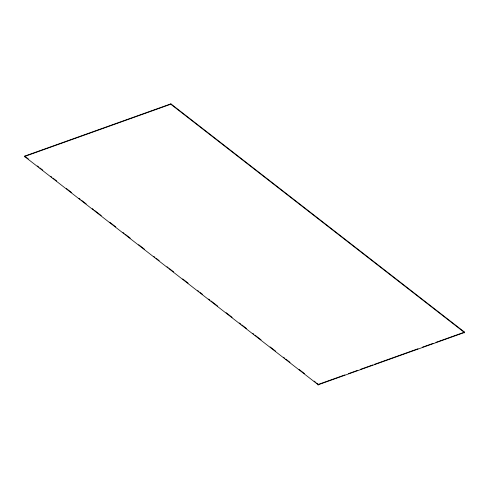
<?xml version="1.0" encoding="UTF-8"?>
<svg xmlns="http://www.w3.org/2000/svg" width="489" height="489" viewBox="0 0 489 489"><rect width="100%" height="100%" fill="white"/><g stroke="black" fill="none" stroke-linecap="round" stroke-linejoin="round"><path stroke-width="0.73" d="M24.45 156.877L24.713 156.107L170.893 103.845L464.55 332.123L464.287 332.893M170.63 104.615L170.893 103.845M318.107 385.155L318.235 384.77L464.422 332.508L170.765 104.23L24.578 156.492L318.235 384.77M344.879 374.91L318.37 384.385L316.56 382.979M348.461 373.627L357.777 370.295M360.644 369.268L372.826 364.916M374.262 364.403L417.973 348.773M422.27 347.239L433.022 343.394M435.888 342.373L464.55 332.123M24.713 156.107L28.331 158.919M37.372 165.954L38.582 166.89M39.786 167.825L42.8 170.172M50.642 176.266L51.846 177.201M53.05 178.143L56.669 180.954M66.321 188.454L71.742 192.672M78.98 198.296L80.184 199.231M81.394 200.172L86.217 203.919M92.244 208.607L93.454 209.543M94.658 210.484L101.29 215.637M109.732 222.202L115.765 226.89M122.996 232.513L124.206 233.449M125.41 234.39L130.233 238.137M138.674 244.702L144.707 249.39M153.754 256.419L154.958 257.355M156.162 258.296L159.176 260.637M167.018 266.731L168.222 267.672M169.426 268.608L173.65 271.89M182.697 278.919L188.118 283.137M197.77 290.637L198.974 291.578M200.178 292.514L202.593 294.39M208.626 299.072L209.83 300.014M211.034 300.949L217.666 306.108M226.107 312.667L232.141 317.355M239.378 322.978L240.582 323.92M241.786 324.855L246.609 328.608M252.642 333.296L253.846 334.231M255.05 335.167L261.083 339.855M270.13 346.884L275.551 351.108M283.394 357.202L284.598 358.137M285.808 359.073L290.026 362.355M299.072 369.384L304.5 373.608M314.146 381.108L315.35 382.043"/></g></svg>
